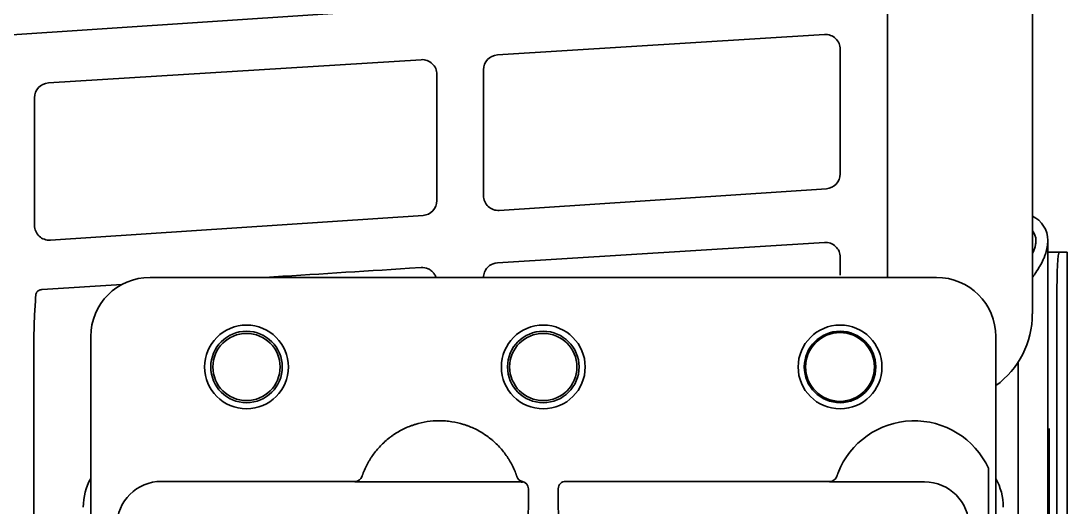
# Model space of a CAD drawing. Extents: x 6336 to 10269, y -393 to 2899.
# Drawn here: x 9108.9 to 9179.4, y 2744.7 to 2777.5 of the extents above; entities that cross this region are included whole.
import ezdxf

# ---------------------------------------------------------------- set-up
doc = ezdxf.new("R2010")
doc.units = 0
doc.header["$LTSCALE"] = 5
doc.layers.add('1', color=7, linetype='CONTINUOUS', true_color=0xffffff)

msp = doc.modelspace()

# ---------------------------------------------------------------- linework, layer by layer
at = {"layer": '1', "color": 7, "linetype": 'Continuous', "lineweight": 35}
for p, q in [((9177.032, 2757.759), (9177.032, 2819.696)), ((9167.261, 2811.226), (9167.261, 2760.226)), ((9135.97, 2778.434), (8903.295, 2763.003)), ((9140.979, 2775.237), (9163.024, 2776.615)), ((9164.088, 2775.616), (9164.088, 2767.207)), ((9110.723, 2773.346), (9135.842, 2774.916)), ((9136.905, 2773.917), (9136.905, 2765.404)), ((9140.043, 2765.743), (9140.043, 2774.24)), ((9109.788, 2763.736), (9109.788, 2772.35)), ((9163.153, 2766.208), (9141.108, 2764.746)), ((9135.97, 2764.405), (9110.852, 2762.74)), ((9140.979, 2761.208), (9163.024, 2762.586)), ((9178.073, 2762.726), (9178.073, 2127.326)), ((9178.073, 2761.926), (9178.841, 2761.926)), ((9179.37, 2761.926), (9178.841, 2761.926)), ((9179.373, 2761.926), (9179.37, 2761.926)), ((9179.373, 2112.526), (9179.373, 2761.926)), ((9164.088, 2761.587), (9164.088, 2760.385)), ((9170.573, 2760.226), (9117.572, 2760.226)), ((9135.842, 2760.887), (9135.062, 2760.838)), ((9115.659, 2759.739), (9110.29, 2759.403)), ((9178.684, 2758.926), (9178.684, 2115.526)), ((9177.033, 2757.759), (9177.032, 2757.759)), ((9109.75, 2756.478), (9109.75, 2705.682)), ((9113.573, 2756.227), (9113.573, 2679.226)), ((9174.573, 2679.226), (9174.573, 2756.227)), ((9176.073, 2754.504), (9176.073, 2718.731)), ((9178.109, 2649.026), (9178.109, 2750.026)), ((9178.159, 2750.026), (9178.159, 2649.026)), ((9174.073, 2747.344), (9174.073, 2741.608)), ((9131.385, 2746.463), (9118.335, 2746.463)), ((9142.547, 2746.424), (9131.372, 2746.424)), ((9131.859, 2746.804), (9131.854, 2746.789)), ((9163.385, 2746.463), (9145.579, 2746.463)), ((9169.771, 2746.424), (9163.372, 2746.424)), ((9163.859, 2746.804), (9163.86, 2746.805)), ((9163.86, 2746.807), (9163.864, 2746.818)), ((9143.051, 2743.019), (9143.066, 2745.963)), ((9145.079, 2745.963), (9145.094, 2743.016))]:
    msp.add_line(p, q, dxfattribs=at)
for centre, radius in [((9124.073, 2754.182), 2.825), ((9144.073, 2754.182), 2.825), ((9164.073, 2754.182), 2.825), ((9124.073, 2754.182), 2.411), ((9124.073, 2754.182), 2.267), ((9144.073, 2754.182), 2.411), ((9144.073, 2754.182), 2.267), ((9164.073, 2754.182), 2.411), ((9164.073, 2754.182), 2.32)]:
    msp.add_circle(centre, radius, dxfattribs=at)
for centre, radius, start, end in [((9176.273, 2762.726), 1.8, 0, 65.03485), ((9176.273, 2762.726), 1, 0, 40.56484), ((9169.073, 2745.052), 5.5, 24.61998, 158.89304)]:
    msp.add_arc(centre, radius, start, end, dxfattribs=at)
for centre, major_axis, ratio, start_param, end_param in [((9163.088, 2775.616), (0.478, -0.879), 0.998825, 1.073094, 2.707194), ((9141.044, 2774.239), (0.746, -0.667), 0.998687, 2.36424, 3.869903), ((9135.905, 2773.918), (0.478, -0.879), 0.998825, 1.073094, 2.707194), ((9110.788, 2772.348), (0.746, -0.667), 0.998687, 2.36424, 3.869903), ((9163.088, 2767.206), (-0.477, -0.88), 0.998873, 0.561686, 2.067348), ((9135.905, 2765.404), (-0.477, -0.88), 0.998873, 0.561686, 2.067348), ((9141.044, 2765.744), (-0.739, -0.675), 0.998632, 5.543936, 7.178035), ((9110.788, 2763.738), (-0.739, -0.675), 0.998632, 5.543936, 7.178035), ((9163.088, 2761.587), (0.478, -0.879), 0.998825, 1.073094, 2.707194), ((9178.841, 2758.926), (0, 3), 0.052336, 0, 1.570796), ((9141.044, 2760.21), (0.746, -0.667), 0.998687, 2.36424, 3.498618), ((9117.573, 2756.226), (2.829, -2.829), 0.999695, 2.356347, 3.926839), ((9117.573, 2756.226), (2.829, -2.829), 0.999695, 2.356347, 3.926839), ((9137.832, 2760.833), (-52.867, -3.294), 0.003362, 4.764613, 4.951201), ((9135.905, 2759.889), (0.478, -0.879), 0.998825, 2.226066, 2.707194), ((9170.572, 2756.226), (-2.829, -2.829), 0.999695, 2.356347, 3.926839), ((9171.025, 2757.774), (4.251, -4.251), 0.997946, 6.128634, 7.067214), ((9117.073, 2744.726), (-2.829, 2.829), 0.999695, 0.279915, 0.785246), ((9118.336, 2743.463), (-2.122, 2.122), 0.999543, 5.497939, 7.068431), ((9131.385, 2746.963), (-0.474, 0.158), 0.999831, 1.892032, 3.138921), ((9142.768, 2746.943), (0.477, 0.15), 0.999767, 3.157291, 4.205088), ((9142.547, 2745.924), (0.224, 0.447), 0.99981, 0.22534, 0.463541), ((9142.566, 2745.963), (0.224, 0.448), 0.999239, 5.176082, 6.544021), ((9145.579, 2745.963), (-0.224, 0.448), 0.999239, 5.819644, 7.390288), ((9163.385, 2746.963), (-0.474, 0.159), 0.999831, 1.894839, 3.141593), ((9169.071, 2745.053), (1.747, 5.214), 0.99983, 1.569957, 1.576869), ((9169.77, 2743.423), (2.122, 2.122), 0.999695, 5.497939, 7.068431), ((9171.072, 2744.726), (2.829, 2.829), 0.999695, 5.497939, 6.003271)]:
    msp.add_ellipse(centre, major_axis=major_axis, ratio=ratio, start_param=start_param, end_param=end_param, dxfattribs=at)
for points, knots in [([(9177.273, 2762.726), (9177.273, 2762.643), (9177.267, 2762.561), (9177.251, 2762.456), (9177.247, 2762.436), (9177.239, 2762.394), (9177.235, 2762.373), (9177.22, 2762.31), (9177.209, 2762.268), (9177.172, 2762.143), (9177.141, 2762.06), (9177.087, 2761.937), (9177.069, 2761.898), (9177.049, 2761.858)], [0, 0, 0, 0, 0.287812, 0.287812, 0.359765, 0.359765, 0.431718, 0.431718, 0.575624, 0.575624, 0.863436, 0.863436, 1, 1, 1, 1]), ([(9178.073, 2762.726), (9178.073, 2762.69), (9178.072, 2762.653), (9178.069, 2762.581), (9178.063, 2762.472), (9178.05, 2762.365), (9178.015, 2762.149), (9177.981, 2762.006), (9177.914, 2761.791), (9177.889, 2761.719), (9177.848, 2761.61), (9177.833, 2761.574), (9177.803, 2761.502), (9177.787, 2761.465), (9177.704, 2761.283), (9177.629, 2761.138), (9177.461, 2760.847), (9177.369, 2760.703), (9177.204, 2760.46), (9177.133, 2760.36), (9177.06, 2760.26)], [0, 0, 0, 0, 0.043903, 0.043903, 0.087806, 0.175612, 0.175612, 0.351224, 0.351224, 0.439029, 0.439029, 0.482932, 0.482932, 0.526835, 0.526835, 0.702447, 0.702447, 0.878059, 0.878059, 1, 1, 1, 1]), ([(9136.845, 2760.227), (9136.844, 2760.231), (9136.842, 2760.235), (9136.832, 2760.262), (9136.823, 2760.284), (9136.793, 2760.35), (9136.77, 2760.392), (9136.731, 2760.452), (9136.717, 2760.472), (9136.695, 2760.501), (9136.688, 2760.51), (9136.672, 2760.529), (9136.633, 2760.575), (9136.591, 2760.617), (9136.518, 2760.68), (9136.48, 2760.708), (9136.398, 2760.76), (9136.355, 2760.783), (9136.311, 2760.803)], [0, 0, 0, 0, 0.016894, 0.016894, 0.106267, 0.106267, 0.285014, 0.285014, 0.374387, 0.374387, 0.419074, 0.419074, 0.46376, 0.642507, 0.642507, 0.821253, 0.821253, 1, 1, 1, 1]), ([(9140.044, 2760.226), (9140.045, 2760.284), (9140.057, 2760.402), (9140.089, 2760.516), (9140.112, 2760.574)], [0.0402015, 0.0402015, 0.0402015, 0.0402015, 0.5, 1, 1, 1, 1]), ([(9109.75, 2756.478), (9109.75, 2756.691), (9109.755, 2756.904), (9109.77, 2757.331), (9109.78, 2757.544), (9109.804, 2757.97), (9109.818, 2758.183), (9109.844, 2758.609), (9109.857, 2758.822), (9109.868, 2759.035)], [0, 0, 0, 0, 0.25, 0.25, 0.5, 0.5, 0.75, 0.75, 1, 1, 1, 1]), ([(9109.868, 2759.035), (9109.869, 2759.048), (9109.871, 2759.062), (9109.875, 2759.088), (9109.878, 2759.101), (9109.889, 2759.138), (9109.899, 2759.163), (9109.917, 2759.197), (9109.924, 2759.209), (9109.939, 2759.23), (9109.955, 2759.251), (9109.972, 2759.269), (9109.991, 2759.287), (9110.001, 2759.296), (9110.031, 2759.32), (9110.052, 2759.334), (9110.086, 2759.352), (9110.098, 2759.358), (9110.121, 2759.368), (9110.132, 2759.372), (9110.168, 2759.384), (9110.192, 2759.39), (9110.228, 2759.397), (9110.241, 2759.399), (9110.265, 2759.402), (9110.278, 2759.403), (9110.29, 2759.403)], [0, 0, 0, 0, 0.0625, 0.0625, 0.125, 0.125, 0.25, 0.25, 0.3125, 0.3125, 0.375, 0.4375, 0.4375, 0.5, 0.5, 0.625, 0.625, 0.6875, 0.6875, 0.75, 0.75, 0.875, 0.875, 0.9375, 0.9375, 1, 1, 1, 1]), ([(9142.206, 2747.029), (9142.106, 2747.289), (9141.987, 2747.539), (9141.833, 2747.81), (9141.815, 2747.84), (9141.78, 2747.899), (9141.762, 2747.929), (9141.707, 2748.017), (9141.669, 2748.076), (9141.553, 2748.247), (9141.472, 2748.358), (9141.216, 2748.681), (9141.031, 2748.883), (9140.779, 2749.118), (9140.702, 2749.187), (9140.623, 2749.255), (9140.57, 2749.299), (9140.543, 2749.321), (9140.407, 2749.43), (9140.297, 2749.512), (9139.956, 2749.745), (9139.719, 2749.883), (9139.348, 2750.063), (9139.222, 2750.118), (9139.061, 2750.182), (9139.029, 2750.194), (9138.964, 2750.218), (9138.931, 2750.23), (9138.833, 2750.265), (9138.767, 2750.286), (9138.438, 2750.389), (9138.17, 2750.45), (9137.764, 2750.512), (9137.627, 2750.527), (9137.421, 2750.543), (9137.318, 2750.549), (9137.214, 2750.552), (9137.144, 2750.553), (9137.11, 2750.553), (9136.797, 2750.554), (9136.523, 2750.533), (9135.981, 2750.451), (9135.713, 2750.39), (9135.416, 2750.298), (9135.383, 2750.287), (9135.317, 2750.266), (9135.284, 2750.254), (9135.186, 2750.22), (9135.121, 2750.196), (9134.928, 2750.12), (9134.802, 2750.065), (9134.432, 2749.885), (9134.194, 2749.748), (9133.91, 2749.553), (9133.826, 2749.493), (9133.743, 2749.431), (9133.688, 2749.388), (9133.66, 2749.367), (9133.525, 2749.258), (9133.421, 2749.168), (9133.119, 2748.886), (9132.933, 2748.685), (9132.677, 2748.362), (9132.596, 2748.251), (9132.499, 2748.107), (9132.48, 2748.079), (9132.442, 2748.02), (9132.423, 2747.991), (9132.368, 2747.903), (9132.333, 2747.843), (9132.161, 2747.542), (9132.042, 2747.293), (9131.942, 2747.033)], [0, 0, 0, 0, 0.0625, 0.0625, 0.070313, 0.070313, 0.078125, 0.078125, 0.09375, 0.09375, 0.125, 0.125, 0.1875, 0.1875, 0.203125, 0.210937, 0.210937, 0.21875, 0.21875, 0.25, 0.25, 0.3125, 0.3125, 0.34375, 0.34375, 0.351562, 0.351562, 0.359375, 0.359375, 0.375, 0.375, 0.4375, 0.4375, 0.46875, 0.46875, 0.484375, 0.492187, 0.492187, 0.5, 0.5, 0.5625, 0.5625, 0.625, 0.625, 0.632812, 0.632812, 0.640625, 0.640625, 0.65625, 0.65625, 0.6875, 0.6875, 0.75, 0.75, 0.765625, 0.773438, 0.773438, 0.78125, 0.78125, 0.8125, 0.8125, 0.875, 0.875, 0.90625, 0.90625, 0.914063, 0.914063, 0.921875, 0.921875, 0.9375, 0.9375, 1, 1, 1, 1]), ([(9131.942, 2747.033), (9131.936, 2747.018), (9131.93, 2747.003), (9131.922, 2746.981), (9131.919, 2746.974), (9131.914, 2746.96), (9131.911, 2746.953), (9131.904, 2746.932), (9131.899, 2746.919), (9131.892, 2746.9), (9131.89, 2746.894), (9131.886, 2746.883), (9131.884, 2746.877), (9131.879, 2746.861), (9131.875, 2746.852), (9131.87, 2746.835), (9131.867, 2746.828), (9131.864, 2746.819), (9131.864, 2746.817), (9131.862, 2746.812), (9131.861, 2746.811), (9131.86, 2746.806), (9131.859, 2746.804), (9131.859, 2746.804)], [0, 0, 0, 0, 0.125, 0.125, 0.1875, 0.1875, 0.25, 0.25, 0.375, 0.375, 0.4375, 0.4375, 0.5, 0.5, 0.625, 0.625, 0.75, 0.75, 0.8125, 0.8125, 0.875, 0.875, 1, 1, 1, 1]), ([(9142.293, 2746.785), (9142.293, 2746.786), (9142.293, 2746.788), (9142.291, 2746.793), (9142.29, 2746.795), (9142.288, 2746.8), (9142.287, 2746.803), (9142.284, 2746.813), (9142.281, 2746.821), (9142.277, 2746.834), (9142.275, 2746.839), (9142.272, 2746.85), (9142.27, 2746.855), (9142.264, 2746.872), (9142.259, 2746.884), (9142.25, 2746.911), (9142.245, 2746.924), (9142.237, 2746.946), (9142.235, 2746.953), (9142.229, 2746.968), (9142.226, 2746.975), (9142.218, 2746.998), (9142.212, 2747.014), (9142.206, 2747.029)], [0, 0, 0, 0, 0.125, 0.125, 0.1875, 0.1875, 0.25, 0.25, 0.375, 0.375, 0.4375, 0.4375, 0.5, 0.5, 0.625, 0.625, 0.75, 0.75, 0.8125, 0.8125, 0.875, 0.875, 1, 1, 1, 1]), ([(9163.942, 2747.033), (9163.939, 2747.026), (9163.936, 2747.018), (9163.93, 2747.003), (9163.928, 2746.996), (9163.919, 2746.974), (9163.914, 2746.96), (9163.904, 2746.932), (9163.899, 2746.919), (9163.892, 2746.9), (9163.89, 2746.894), (9163.886, 2746.882), (9163.884, 2746.877), (9163.879, 2746.861), (9163.875, 2746.852), (9163.87, 2746.835), (9163.867, 2746.828), (9163.863, 2746.816), (9163.862, 2746.812), (9163.86, 2746.807), (9163.86, 2746.806), (9163.859, 2746.805), (9163.859, 2746.804), (9163.859, 2746.804)], [0, 0, 0, 0, 0.0625, 0.0625, 0.125, 0.125, 0.25, 0.25, 0.375, 0.375, 0.4375, 0.4375, 0.5, 0.5, 0.625, 0.625, 0.75, 0.75, 0.875, 0.875, 0.9375, 0.9375, 1, 1, 1, 1])]:
    msp.add_open_spline(points, degree=3, knots=knots, dxfattribs=at)
for points in [[(9142.181, 2747.093), (9142.206, 2747.029)], [(9131.847, 2746.766), (9131.854, 2746.789)]]:
    msp.add_open_spline(points, degree=1, dxfattribs=at)

doc.saveas('drawing.dxf')
